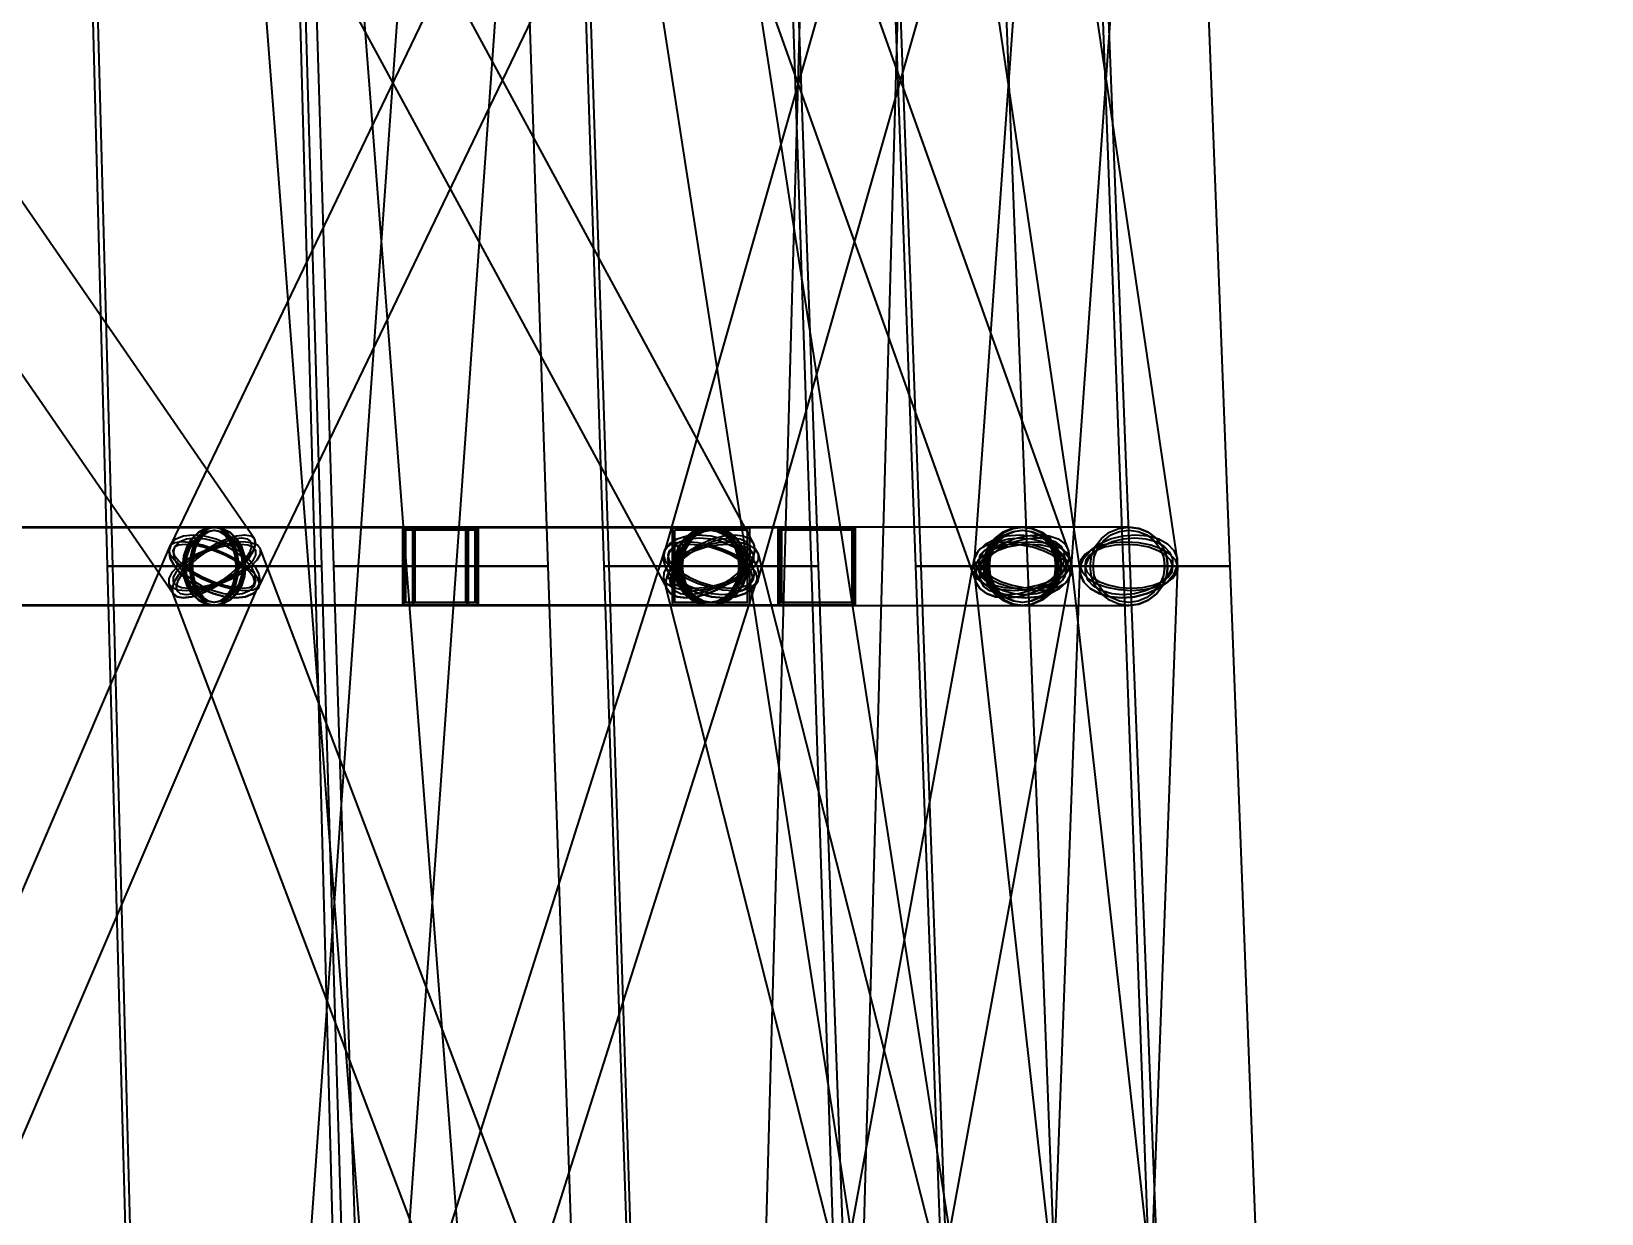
# Model space of a CAD drawing. Header units: millimetres. Extents: x -123812 to 252100, y -3000 to 639000.
# Drawn here: x 10503 to 18645, y 306643 to 312773 of the extents above; entities that cross this region are included whole.
import ezdxf

# ---------------------------------------------------------------- set-up
doc = ezdxf.new("R2010")
doc.units = ezdxf.units.MM
doc.layers.add('D-STR-DIM', color=7, linetype='Continuous', lineweight=13)
doc.layers.add('D-STR-STRC', color=7, linetype='Continuous', lineweight=25)
doc.styles.add('OpenSansCondensed-Light', font='OpenSansCondensed-Light.ttf')
doc.styles.add('TOWER_UNICODE', font='Arial Unicode.ttf')
doc.dimstyles.new('EZDXF', dxfattribs={"dimtxt": 0.25, "dimasz": 0.175, "dimexe": 0.375, "dimexo": 0.125, "dimgap": 0.1, "dimtad": 1, "dimlfac": 100, "dimzin": 12, "dimdsep": 46, "dimtxsty": 'OpenSansCondensed-Light', "dimblk": 'ARCHTICK', "dimcen": 2.5, "dimazin": 3, "dimtfac": 0.5, "dimtmove": 2, "dimatfit": 3})

# ---------------------------------------------------------------- blocks, each defined once
blk = doc.blocks.new('_ARCHTICK')
at = {"color": 0, "linetype": 'BYBLOCK', "const_width": 0.15}
blk.add_lwpolyline([(-0.5, -0.5), (0.5, 0.5)], dxfattribs=at)

msp = doc.modelspace()

# ---------------------------------------------------------------- linework, layer by layer
at = {"layer": 'D-STR-STRC'}
for points in [[(11992.7, 299982.4), (13773, 324982.4), (13764.4, 324993.2), (13739, 325004.4), (13698.8, 325015.4), (13646.3, 325025.3), (13585.2, 325033.4), (13519.6, 325039.3), (13454, 325042.6), (13392.9, 325042.9), (13340.5, 325040.3), (13300.2, 325034.9), (13274.9, 325027.2), (13266.2, 325017.6), (11486, 300017.6)], [(16275.1, 300038.5), (12398.2, 325038.5), (12389.6, 325044.2), (12364.6, 325047), (12324.7, 325046.6), (12272.7, 325042.9), (12212.1, 325036.4), (12147.2, 325027.4), (12082.2, 325016.5), (12021.6, 325004.5), (11969.6, 324992.1), (11929.8, 324980.4), (11904.7, 324969.9), (11896.1, 324961.5), (15773.1, 299961.5)], [(14638.2, 299993.1), (15333.1, 324993.1), (15324.4, 325004.4), (15299.1, 325015.4), (15258.7, 325025.4), (15206.1, 325033.6), (15144.9, 325039.5), (15079.2, 325042.7), (15013.5, 325043), (14952.2, 325040.4), (14899.6, 325035), (14859.3, 325027.3), (14833.9, 325017.7), (14825.3, 325006.9), (14130.4, 300006.9)], [(13216.7, 300019.1), (11292, 325019.1), (11283.4, 325027.7), (11258.1, 325034.4), (11217.8, 325038.8), (11165.4, 325040.5), (11104.3, 325039.5), (11038.7, 325035.8), (10973.2, 325029.6), (10912.1, 325021.4), (10859.6, 325011.8), (10819.4, 325001.3), (10794.1, 324990.8), (10785.5, 324980.9), (12710.2, 299980.9)], [(7789.3, 314858.4), (11238.7, 309858.4), (11257.8, 309842.1), (11289.9, 309836.5), (11333, 309842.1), (11384, 309858.4), (11439.4, 309884.4), (11495.5, 309918.3), (11548.5, 309957.7), (11594.7, 310000), (11631, 310042.3), (11654.9, 310081.7), (11664.9, 310115.6), (11660.1, 310141.6), (8210.7, 315141.6)], [(11087.8, 314884.4), (13797, 309884.4), (13817.3, 309858.4), (13851.7, 309842.1), (13897.7, 309836.5), (13952.3, 309842.1), (14011.6, 309858.4), (14071.8, 309884.4), (14128.6, 309918.2), (14178.2, 309957.7), (14217.2, 310000), (14243, 310042.3), (14253.8, 310081.8), (14248.8, 310115.6), (11539.6, 315115.6)], [(13630.5, 315115.6), (11226.7, 310115.6), (11216.5, 310081.8), (11222.5, 310042.3), (11244.2, 310000), (11280, 309957.7), (11327.6, 309918.2), (11383.8, 309884.4), (11444.6, 309858.4), (11506, 309842.1), (11563.7, 309836.5), (11613.8, 309842.1), (11653, 309858.4), (11678.5, 309884.4), (14082.3, 314884.4)], [(13616, 314918.2), (15400.7, 309918.2), (15420.2, 309884.4), (15454.7, 309858.4), (15501.9, 309842), (15558.7, 309836.5), (15621, 309842), (15684.7, 309858.4), (15745.5, 309884.4), (15799.1, 309918.2), (15841.9, 309957.7), (15871.1, 310000), (15884.6, 310042.3), (15881.5, 310081.8), (14096.8, 315081.8)], [(15214.9, 315081.8), (13787.3, 310081.8), (13779.3, 310042.3), (13788.3, 310000), (13813.5, 309957.7), (13853.2, 309918.2), (13904.9, 309884.4), (13964.8, 309858.4), (14029.1, 309842), (14093.1, 309836.5), (14152.7, 309842), (14203.8, 309858.4), (14242.8, 309884.4), (14267.1, 309918.2), (15694.7, 314918.2)], [(15204.4, 314957.7), (15943.4, 309957.7), (15960.1, 309918.2), (15992.8, 309884.4), (16039.2, 309858.4), (16096.1, 309842), (16159.6, 309836.5), (16225.5, 309842), (16289.2, 309858.4), (16346.4, 309884.4), (16393.2, 309918.2), (16426.4, 309957.7), (16443.8, 310000), (16444.1, 310042.3), (15705.2, 315042.3)], [(15746.9, 315000), (15390.2, 310000), (15403, 309957.7), (15432.3, 309918.2), (15475.9, 309884.4), (15531, 309858.4), (15593.7, 309842), (15659.7, 309836.5), (15724.7, 309842), (15784.1, 309858.4), (15833.9, 309884.4), (15870.7, 309918.2), (15892, 309957.7), (15896.3, 310000), (16253.1, 315000)], [(8095.8, 309796.8), (11449.4, 309796.8), (11481.4, 309803.7), (11511.2, 309824), (11536.9, 309856.3), (11556.5, 309898.4), (11568.9, 309947.4), (11573.1, 310000), (11568.9, 310052.6), (11556.5, 310101.6), (11536.9, 310143.7), (11511.2, 310176), (11481.4, 310196.3), (11449.4, 310203.2), (8095.8, 310203.2)], [(8097.9, 309796.8), (11452.6, 309796.8), (11484.6, 309803.7), (11514.4, 309824), (11540, 309856.3), (11559.7, 309898.4), (11572, 309947.4), (11576.2, 310000), (11572, 310052.6), (11559.7, 310101.6), (11540, 310143.7), (11514.4, 310176), (11484.6, 310196.3), (11452.6, 310203.2), (8097.9, 310203.2)], [(8461.5, 302390.9), (11676.7, 309890.9), (11685.1, 309911), (11677.5, 309937), (11654.3, 309967.4), (11617.1, 310000), (11568.5, 310032.6), (11511.8, 310063), (11450.8, 310089), (11389.8, 310109.1), (11332.8, 310121.6), (11283.7, 310125.9), (11246, 310121.6), (11222.1, 310109.1), (8006.9, 302609.1)], [(14530.2, 302589), (11690.5, 310089), (11674.4, 310109), (11643.2, 310121.6), (11599, 310125.8), (11544.9, 310121.6), (11484.4, 310109), (11421.8, 310089), (11361.3, 310062.9), (11307, 310032.6), (11262.6, 310000), (11231.2, 309967.4), (11214.8, 309937.1), (11214.7, 309911), (14054.5, 302411)], [(11882.1, 302411), (14258.9, 309911), (14267.1, 309937.1), (14258.6, 309967.4), (14234.1, 310000), (14195.2, 310032.6), (14144.5, 310062.9), (14085.6, 310089), (14022.3, 310109), (13959.2, 310121.6), (13900.3, 310125.8), (13849.8, 310121.6), (13811.2, 310109), (13786.9, 310089), (11410, 302589)], [(16174.3, 302562.8), (14273.3, 310062.8), (14257.5, 310088.9), (14226, 310108.8), (14181, 310121.4), (14125.5, 310125.7), (14063.2, 310121.4), (13998.6, 310108.8), (13935.8, 310088.9), (13879.4, 310062.8), (13832.9, 310032.5), (13799.7, 310000), (13782.1, 309967.5), (13781.1, 309937.2), (15682.1, 302437.2)], [(14516.3, 302467.5), (15891.8, 309967.5), (15881.6, 310000), (15855, 310032.5), (15813.9, 310062.9), (15760.9, 310088.9), (15699.8, 310108.9), (15634.7, 310121.5), (15570.1, 310125.7), (15510.3, 310121.5), (15459.3, 310108.9), (15420.8, 310088.9), (15397.3, 310062.9), (15390.4, 310032.5), (14014.9, 302532.5)], [(16733.5, 302532.5), (15895, 310032.5), (15880.6, 310062.8), (15850, 310088.8), (15805.3, 310108.8), (15749.6, 310121.3), (15686.6, 310125.6), (15620.7, 310121.3), (15556.3, 310108.8), (15497.8, 310088.8), (15449.2, 310062.8), (15413.9, 310032.5), (15394.2, 310000), (15391.5, 309967.5), (16230, 302467.5)], [(16168.3, 302500), (16447.2, 310000), (16434.8, 310032.5), (16406, 310062.8), (16362.8, 310088.9), (16308, 310108.8), (16245.4, 310121.4), (16179.3, 310125.7), (16114.2, 310121.4), (16054.5, 310108.8), (16004.3, 310088.9), (15967, 310062.8), (15945.2, 310032.5), (15940.3, 310000), (15661.4, 302500)]]:
    msp.add_lwpolyline(points, dxfattribs=at)
for points in [[(10763.7, 315000), (10896, 310000), (12009.2, 310000), (11863.7, 315000)], [(10788.6, 315000), (10923.8, 310000), (11974.9, 310000), (11838.8, 315000)], [(11914.6, 315000), (12069.1, 310000), (13182.3, 310000), (13014.6, 315000)], [(13306.4, 315000), (13470.6, 310000), (14583.8, 310000), (14406.4, 315000)], [(13331.3, 315000), (13497.3, 310000), (14548.5, 310000), (14381.5, 315000)], [(14904.8, 315000), (15086.6, 310000), (16199.8, 310000), (16004.8, 315000)], [(14929.7, 315000), (15115.5, 310000), (16166.7, 310000), (15979.9, 315000)], [(15474.9, 315000), (15668.2, 310000), (16719.3, 310000), (16525.1, 315000)], [(7145.3, 309800), (12762.8, 309800), (12762.8, 310200), (7145.3, 310200)], [(7147.3, 309800), (12767, 309800), (12767, 310200), (7147.3, 310200)], [(11661, 310000), (11682.7, 309957.7), (11688.6, 309918.2), (11678.5, 309884.4), (11653, 309858.4), (11613.8, 309842.1), (11563.7, 309836.5), (11506, 309842.1), (11444.6, 309858.4), (11383.8, 309884.4), (11327.6, 309918.2), (11280, 309957.7), (11244.2, 310000), (11222.5, 310042.3), (11216.5, 310081.8), (11226.7, 310115.6), (11252.2, 310141.6), (11291.3, 310157.9), (11341.5, 310163.5), (11399.2, 310157.9), (11460.6, 310141.6), (11521.4, 310115.6), (11577.5, 310081.8), (11625.2, 310042.3)], [(11594.7, 310000), (11548.5, 309957.7), (11495.5, 309918.3), (11439.4, 309884.4), (11384, 309858.4), (11333, 309842.1), (11289.9, 309836.5), (11257.8, 309842.1), (11238.7, 309858.4), (11233.9, 309884.4), (11243.8, 309918.3), (11267.8, 309957.7), (11304.1, 310000), (11350.3, 310042.3), (11403.3, 310081.7), (11459.4, 310115.6), (11514.8, 310141.6), (11565.8, 310157.9), (11608.8, 310163.5), (11641, 310157.9), (11660.1, 310141.6), (11664.9, 310115.6), (11654.9, 310081.7), (11631, 310042.3)], [(11640.5, 310000), (11660, 309961.8), (11665.4, 309926.3), (11656.3, 309895.8), (11633.3, 309872.3), (11598, 309857.6), (11552.7, 309852.6), (11500.7, 309857.6), (11445.4, 309872.3), (11390.5, 309895.8), (11339.9, 309926.3), (11297, 309961.8), (11264.7, 310000), (11245.2, 310038.2), (11239.8, 310073.7), (11248.9, 310104.2), (11271.9, 310127.7), (11307.2, 310142.4), (11352.4, 310147.4), (11404.5, 310142.4), (11459.8, 310127.7), (11514.6, 310104.2), (11565.2, 310073.7), (11608.2, 310038.2)], [(11580.4, 310000), (11538.7, 309961.8), (11491, 309926.3), (11440.4, 309895.8), (11390.4, 309872.3), (11344.4, 309857.6), (11305.6, 309852.6), (11276.6, 309857.6), (11259.4, 309872.3), (11255.1, 309895.8), (11264.1, 309926.3), (11285.6, 309961.8), (11318.4, 310000), (11360, 310038.2), (11407.8, 310073.7), (11458.4, 310104.2), (11508.4, 310127.7), (11554.3, 310142.4), (11593.1, 310147.4), (11622.1, 310142.4), (11639.4, 310127.7), (11643.7, 310104.2), (11634.7, 310073.7), (11613.1, 310038.2)], [(11288.2, 310000), (11293.7, 309947.4), (11309.8, 309898.4), (11335.4, 309856.3), (11368.8, 309824), (11407.7, 309803.7), (11449.4, 309796.8), (14022.9, 309796.8), (14064.6, 309803.7), (14103.5, 309824), (14136.9, 309856.3), (14162.5, 309898.4), (14178.6, 309947.4), (14184.1, 310000), (14178.6, 310052.6), (14162.5, 310101.6), (14136.9, 310143.7), (14103.5, 310176), (14064.6, 310196.3), (14022.9, 310203.2), (11449.4, 310203.2), (11407.7, 310196.3), (11368.8, 310176), (11335.4, 310143.7), (11309.8, 310101.6), (11293.7, 310052.6)], [(11610.6, 310000), (11605.1, 309947.4), (11589, 309898.4), (11563.4, 309856.3), (11530, 309824), (11491.1, 309803.7), (11449.4, 309796.8), (11407.7, 309803.7), (11368.8, 309824), (11335.4, 309856.3), (11309.8, 309898.4), (11293.7, 309947.4), (11288.2, 310000), (11293.7, 310052.6), (11309.8, 310101.6), (11335.4, 310143.7), (11368.8, 310176), (11407.7, 310196.3), (11449.4, 310203.2), (11491.1, 310196.3), (11530, 310176), (11563.4, 310143.7), (11589, 310101.6), (11605.1, 310052.6)], [(11291.4, 310000), (11296.9, 309947.4), (11313, 309898.4), (11338.6, 309856.3), (11372, 309824), (11410.9, 309803.7), (11452.6, 309796.8), (14027.2, 309796.8), (14068.9, 309803.7), (14107.8, 309824), (14141.2, 309856.3), (14166.8, 309898.4), (14182.9, 309947.4), (14188.4, 310000), (14182.9, 310052.6), (14166.8, 310101.6), (14141.2, 310143.7), (14107.8, 310176), (14068.9, 310196.3), (14027.2, 310203.2), (11452.6, 310203.2), (11410.9, 310196.3), (11372, 310176), (11338.6, 310143.7), (11313, 310101.6), (11296.9, 310052.6)], [(11613.7, 310000), (11608.3, 309947.4), (11592.2, 309898.4), (11566.5, 309856.3), (11533.2, 309824), (11494.3, 309803.7), (11452.6, 309796.8), (11410.9, 309803.7), (11372, 309824), (11338.6, 309856.3), (11313, 309898.4), (11296.9, 309947.4), (11291.4, 310000), (11296.9, 310052.6), (11313, 310101.6), (11338.6, 310143.7), (11372, 310176), (11410.9, 310196.3), (11452.6, 310203.2), (11494.3, 310196.3), (11533.2, 310176), (11566.5, 310143.7), (11592.2, 310101.6), (11608.3, 310052.6)], [(11597.9, 310000), (11592.8, 309951.5), (11578, 309906.4), (11554.4, 309867.6), (11523.6, 309837.9), (11487.8, 309819.2), (11449.4, 309812.8), (11410.9, 309819.2), (11375.1, 309837.9), (11344.4, 309867.6), (11320.8, 309906.4), (11305.9, 309951.5), (11300.9, 310000), (11305.9, 310048.5), (11320.8, 310093.6), (11344.4, 310132.4), (11375.1, 310162.1), (11410.9, 310180.8), (11449.4, 310187.2), (11487.8, 310180.8), (11523.6, 310162.1), (11554.4, 310132.4), (11578, 310093.6), (11592.8, 310048.5)], [(11601.1, 310000), (11596, 309951.5), (11581.2, 309906.4), (11557.6, 309867.6), (11526.8, 309837.9), (11491, 309819.2), (11452.6, 309812.8), (11414.2, 309819.2), (11378.4, 309837.9), (11347.6, 309867.6), (11324, 309906.4), (11309.2, 309951.5), (11304.1, 310000), (11309.2, 310048.5), (11324, 310093.6), (11347.6, 310132.4), (11378.4, 310162.1), (11414.2, 310180.8), (11452.6, 310187.2), (11491, 310180.8), (11526.8, 310162.1), (11557.6, 310132.4), (11581.2, 310093.6), (11596, 310048.5)], [(11573.1, 310000), (11568.9, 309947.4), (11556.5, 309898.4), (11536.9, 309856.3), (11511.2, 309824), (11481.4, 309803.7), (11449.4, 309796.8), (11417.4, 309803.7), (11387.5, 309824), (11361.9, 309856.3), (11342.2, 309898.4), (11329.9, 309947.4), (11325.6, 310000), (11329.9, 310052.6), (11342.2, 310101.6), (11361.9, 310143.7), (11387.5, 310176), (11417.4, 310196.3), (11449.4, 310203.2), (11481.4, 310196.3), (11511.2, 310176), (11536.9, 310143.7), (11556.5, 310101.6), (11568.9, 310052.6)], [(11576.2, 310000), (11572, 309947.4), (11559.7, 309898.4), (11540, 309856.3), (11514.4, 309824), (11484.6, 309803.7), (11452.6, 309796.8), (11420.6, 309803.7), (11390.8, 309824), (11365.2, 309856.3), (11345.5, 309898.4), (11333.1, 309947.4), (11328.9, 310000), (11333.1, 310052.6), (11345.5, 310101.6), (11365.2, 310143.7), (11390.8, 310176), (11420.6, 310196.3), (11452.6, 310203.2), (11484.6, 310196.3), (11514.4, 310176), (11540, 310143.7), (11559.7, 310101.6), (11572, 310052.6)], [(11563.4, 310000), (11559.5, 309951.5), (11548.1, 309906.4), (11530, 309867.6), (11506.4, 309837.9), (11478.9, 309819.2), (11449.4, 309812.8), (11419.9, 309819.2), (11392.4, 309837.9), (11368.8, 309867.6), (11350.7, 309906.4), (11339.3, 309951.5), (11335.4, 310000), (11339.3, 310048.5), (11350.7, 310093.6), (11368.8, 310132.4), (11392.4, 310162.1), (11419.9, 310180.8), (11449.4, 310187.2), (11478.9, 310180.8), (11506.4, 310162.1), (11530, 310132.4), (11548.1, 310093.6), (11559.5, 310048.5)], [(11566.5, 310000), (11562.6, 309951.5), (11551.2, 309906.4), (11533.1, 309867.6), (11509.5, 309837.9), (11482.1, 309819.2), (11452.6, 309812.8), (11423.1, 309819.2), (11395.6, 309837.9), (11372, 309867.6), (11353.9, 309906.4), (11342.6, 309951.5), (11338.7, 310000), (11342.6, 310048.5), (11353.9, 310093.6), (11372, 310132.4), (11395.6, 310162.1), (11423.1, 310180.8), (11452.6, 310187.2), (11482.1, 310180.8), (11509.5, 310162.1), (11533.1, 310132.4), (11551.2, 310093.6), (11562.6, 310048.5)], [(12428.2, 309800), (14768.6, 309800), (14768.6, 310200), (12428.2, 310200)], [(12428.2, 310200), (12814.6, 310200), (12814.6, 309800), (12428.2, 309800)], [(12432.5, 309800), (14768.6, 309800), (14768.6, 310200), (12432.5, 310200)], [(12432.5, 310200), (12818.9, 310200), (12818.9, 309800), (12432.5, 309800)], [(12439.8, 310188), (12803, 310188), (12803, 309812), (12439.8, 309812)], [(12444.1, 310188), (12807.3, 310188), (12807.3, 309812), (12444.1, 309812)], [(12479.9, 310200), (12762.8, 310200), (12762.8, 309800), (12479.9, 309800)], [(12484.3, 310200), (12767, 310200), (12767, 309800), (12484.3, 309800)], [(12488.4, 310188), (12754.3, 310188), (12754.3, 309812), (12488.4, 309812)], [(12492.8, 310188), (12758.5, 310188), (12758.5, 309812), (12492.8, 309812)], [(14266.1, 310000), (14275.1, 309957.7), (14267.1, 309918.2), (14242.8, 309884.4), (14203.8, 309858.4), (14152.7, 309842), (14093.1, 309836.5), (14029.1, 309842), (13964.8, 309858.4), (13904.9, 309884.4), (13853.2, 309918.2), (13813.5, 309957.7), (13788.3, 310000), (13779.3, 310042.3), (13787.3, 310081.8), (13811.6, 310115.6), (13850.6, 310141.6), (13901.7, 310158), (13961.2, 310163.5), (14025.3, 310158), (14089.5, 310141.6), (14149.5, 310115.6), (14201.1, 310081.8), (14240.9, 310042.3)], [(14217.2, 310000), (14178.2, 309957.7), (14128.6, 309918.2), (14071.8, 309884.4), (14011.6, 309858.4), (13952.3, 309842.1), (13897.7, 309836.5), (13851.7, 309842.1), (13817.3, 309858.4), (13797, 309884.4), (13792.1, 309918.2), (13802.8, 309957.7), (13828.6, 310000), (13867.6, 310042.3), (13917.2, 310081.8), (13974.1, 310115.6), (14034.2, 310141.6), (14093.6, 310157.9), (14148.1, 310163.5), (14194.1, 310157.9), (14228.5, 310141.6), (14248.8, 310115.6), (14253.8, 310081.8), (14243, 310042.3)], [(14242.6, 310000), (14250.7, 309961.8), (14243.5, 309926.3), (14221.6, 309895.7), (14186.4, 309872.3), (14140.4, 309857.6), (14086.7, 309852.6), (14028.9, 309857.6), (13971, 309872.3), (13916.9, 309895.7), (13870.4, 309926.3), (13834.5, 309961.8), (13811.8, 310000), (13803.7, 310038.2), (13810.9, 310073.7), (13832.8, 310104.3), (13868, 310127.7), (13914, 310142.4), (13967.7, 310147.4), (14025.5, 310142.4), (14083.4, 310127.7), (14137.5, 310104.3), (14184, 310073.7), (14219.9, 310038.2)], [(14198.1, 310000), (14162.9, 309961.8), (14118.2, 309926.3), (14067, 309895.8), (14012.8, 309872.3), (13959.2, 309857.6), (13910, 309852.6), (13868.6, 309857.6), (13837.6, 309872.3), (13819.2, 309895.8), (13814.8, 309926.3), (13824.5, 309961.8), (13847.7, 310000), (13882.9, 310038.2), (13927.6, 310073.7), (13978.9, 310104.2), (14033.1, 310127.7), (14086.6, 310142.4), (14135.8, 310147.4), (14177.3, 310142.4), (14208.3, 310127.7), (14226.6, 310104.2), (14231.1, 310073.7), (14221.3, 310038.2)], [(13827.7, 309800), (14774.9, 309800), (14774.9, 310200), (13827.7, 310200)], [(13827.7, 310200), (14226.7, 310200), (14226.7, 309800), (13827.7, 309800)], [(13835.2, 310000), (13841.6, 309947.4), (13860.3, 309898.4), (13890.2, 309856.3), (13929.1, 309824), (13974.3, 309803.7), (14022.9, 309796.8), (15641.1, 309796.8), (15689.7, 309803.7), (15735, 309824), (15773.9, 309856.3), (15803.7, 309898.4), (15822.4, 309947.4), (15828.8, 310000), (15822.4, 310052.6), (15803.7, 310101.6), (15773.9, 310143.7), (15735, 310176), (15689.7, 310196.3), (15641.1, 310203.2), (14022.9, 310203.2), (13974.3, 310196.3), (13929.1, 310176), (13890.2, 310143.7), (13860.3, 310101.6), (13841.6, 310052.6)], [(14210.6, 310000), (14204.2, 309947.4), (14185.5, 309898.4), (14155.7, 309856.3), (14116.8, 309824), (14071.5, 309803.7), (14022.9, 309796.8), (13974.3, 309803.7), (13929.1, 309824), (13890.2, 309856.3), (13860.3, 309898.4), (13841.6, 309947.4), (13835.2, 310000), (13841.6, 310052.6), (13860.3, 310101.6), (13890.2, 310143.7), (13929.1, 310176), (13974.3, 310196.3), (14022.9, 310203.2), (14071.5, 310196.3), (14116.8, 310176), (14155.7, 310143.7), (14185.5, 310101.6), (14204.2, 310052.6)], [(13839.4, 310000), (13845.8, 309947.4), (13864.6, 309898.4), (13894.4, 309856.3), (13933.3, 309824), (13978.6, 309803.7), (14027.2, 309796.8), (15643.2, 309796.8), (15691.8, 309803.7), (15737.1, 309824), (15776, 309856.3), (15805.9, 309898.4), (15824.6, 309947.4), (15831, 310000), (15824.6, 310052.6), (15805.9, 310101.6), (15776, 310143.7), (15737.1, 310176), (15691.8, 310196.3), (15643.2, 310203.2), (14027.2, 310203.2), (13978.6, 310196.3), (13933.3, 310176), (13894.4, 310143.7), (13864.6, 310101.6), (13845.8, 310052.6)], [(14215, 310000), (14208.6, 309947.4), (14189.8, 309898.4), (14160, 309856.3), (14121.1, 309824), (14075.8, 309803.7), (14027.2, 309796.8), (13978.6, 309803.7), (13933.3, 309824), (13894.4, 309856.3), (13864.6, 309898.4), (13845.8, 309947.4), (13839.4, 310000), (13845.8, 310052.6), (13864.6, 310101.6), (13894.4, 310143.7), (13933.3, 310176), (13978.6, 310196.3), (14027.2, 310203.2), (14075.8, 310196.3), (14121.1, 310176), (14160, 310143.7), (14189.8, 310101.6), (14208.6, 310052.6)], [(13839.6, 310188), (14214.8, 310188), (14214.8, 309812), (13839.6, 309812)], [(14195.9, 310000), (14190, 309951.5), (14172.7, 309906.4), (14145.2, 309867.6), (14109.4, 309837.9), (14067.7, 309819.2), (14022.9, 309812.8), (13978.2, 309819.2), (13936.4, 309837.9), (13900.6, 309867.6), (13873.1, 309906.4), (13855.9, 309951.5), (13850, 310000), (13855.9, 310048.5), (13873.1, 310093.6), (13900.6, 310132.4), (13936.4, 310162.1), (13978.2, 310180.8), (14022.9, 310187.2), (14067.7, 310180.8), (14109.4, 310162.1), (14145.2, 310132.4), (14172.7, 310093.6), (14190, 310048.5)], [(14200.2, 310000), (14194.3, 309951.5), (14177, 309906.4), (14149.5, 309867.6), (14113.7, 309837.9), (14072, 309819.2), (14027.2, 309812.8), (13982.4, 309819.2), (13940.7, 309837.9), (13904.9, 309867.6), (13877.4, 309906.4), (13860.1, 309951.5), (13854.2, 310000), (13860.1, 310048.5), (13877.4, 310093.6), (13904.9, 310132.4), (13940.7, 310162.1), (13982.4, 310180.8), (14027.2, 310187.2), (14072, 310180.8), (14113.7, 310162.1), (14149.5, 310132.4), (14177, 310093.6), (14194.3, 310048.5)], [(14184.1, 310000), (14178.6, 309947.4), (14162.5, 309898.4), (14136.9, 309856.3), (14103.5, 309824), (14064.6, 309803.7), (14022.9, 309796.8), (13981.2, 309803.7), (13942.3, 309824), (13908.9, 309856.3), (13883.3, 309898.4), (13867.2, 309947.4), (13861.7, 310000), (13867.2, 310052.6), (13883.3, 310101.6), (13908.9, 310143.7), (13942.3, 310176), (13981.2, 310196.3), (14022.9, 310203.2), (14064.6, 310196.3), (14103.5, 310176), (14136.9, 310143.7), (14162.5, 310101.6), (14178.6, 310052.6)], [(14188.4, 310000), (14182.9, 309947.4), (14166.8, 309898.4), (14141.2, 309856.3), (14107.8, 309824), (14068.9, 309803.7), (14027.2, 309796.8), (13985.5, 309803.7), (13946.6, 309824), (13913.2, 309856.3), (13887.6, 309898.4), (13871.5, 309947.4), (13866, 310000), (13871.5, 310052.6), (13887.6, 310101.6), (13913.2, 310143.7), (13946.6, 310176), (13985.5, 310196.3), (14027.2, 310203.2), (14068.9, 310196.3), (14107.8, 310176), (14141.2, 310143.7), (14166.8, 310101.6), (14182.9, 310052.6)], [(14171.4, 310000), (14166.4, 309951.5), (14151.5, 309906.4), (14127.9, 309867.6), (14097.2, 309837.9), (14061.4, 309819.2), (14022.9, 309812.8), (13984.5, 309819.2), (13948.7, 309837.9), (13917.9, 309867.6), (13894.3, 309906.4), (13879.5, 309951.5), (13874.4, 310000), (13879.5, 310048.5), (13894.3, 310093.6), (13917.9, 310132.4), (13948.7, 310162.1), (13984.5, 310180.8), (14022.9, 310187.2), (14061.4, 310180.8), (14097.2, 310162.1), (14127.9, 310132.4), (14151.5, 310093.6), (14166.4, 310048.5)], [(14175.7, 310000), (14170.6, 309951.5), (14155.8, 309906.4), (14132.2, 309867.6), (14101.4, 309837.9), (14065.6, 309819.2), (14027.2, 309812.8), (13988.8, 309819.2), (13953, 309837.9), (13922.2, 309867.6), (13898.6, 309906.4), (13883.8, 309951.5), (13878.7, 310000), (13883.8, 310048.5), (13898.6, 310093.6), (13922.2, 310132.4), (13953, 310162.1), (13988.8, 310180.8), (14027.2, 310187.2), (14065.6, 310180.8), (14101.4, 310162.1), (14132.2, 310132.4), (14155.8, 310093.6), (14170.6, 310048.5)], [(14375.9, 310200), (14774.9, 310200), (14774.9, 309800), (14375.9, 309800)], [(14382.2, 310200), (14768.6, 310200), (14768.6, 309800), (14382.2, 309800)], [(14382.2, 310200), (14768.6, 310200), (14768.6, 309800), (14382.2, 309800)], [(14387.8, 310188), (14763, 310188), (14763, 309812), (14387.8, 309812)], [(14393.8, 310188), (14757, 310188), (14757, 309812), (14393.8, 309812)], [(14393.8, 310188), (14757, 310188), (14757, 309812), (14393.8, 309812)], [(15896.3, 310000), (15892, 309957.7), (15870.7, 309918.2), (15833.9, 309884.4), (15784.1, 309858.4), (15724.7, 309842), (15659.7, 309836.5), (15593.7, 309842), (15531, 309858.4), (15475.9, 309884.4), (15432.3, 309918.2), (15403, 309957.7), (15390.2, 310000), (15394.5, 310042.3), (15415.8, 310081.8), (15452.6, 310115.6), (15502.4, 310141.6), (15561.8, 310158), (15626.8, 310163.5), (15692.8, 310158), (15755.5, 310141.6), (15810.6, 310115.6), (15854.2, 310081.8), (15883.4, 310042.3)], [(15871.1, 310000), (15841.9, 309957.7), (15799.1, 309918.2), (15745.5, 309884.4), (15684.7, 309858.4), (15621, 309842), (15558.7, 309836.5), (15501.9, 309842), (15454.7, 309858.4), (15420.2, 309884.4), (15400.7, 309918.2), (15397.6, 309957.7), (15411.1, 310000), (15440.3, 310042.3), (15483.1, 310081.8), (15536.8, 310115.6), (15597.5, 310141.6), (15661.2, 310158), (15723.6, 310163.5), (15780.3, 310158), (15827.5, 310141.6), (15862, 310115.6), (15881.5, 310081.8), (15884.6, 310042.3)], [(15871.4, 310000), (15867.5, 309961.8), (15848.3, 309926.3), (15815.1, 309895.7), (15770.2, 309872.3), (15716.7, 309857.6), (15658.1, 309852.5), (15598.5, 309857.6), (15542, 309872.3), (15492.4, 309895.7), (15453.1, 309926.3), (15426.7, 309961.8), (15415.1, 310000), (15419, 310038.2), (15438.2, 310073.7), (15471.4, 310104.3), (15516.3, 310127.7), (15569.8, 310142.4), (15628.4, 310147.5), (15688, 310142.4), (15744.5, 310127.7), (15794.1, 310104.3), (15833.4, 310073.7), (15859.8, 310038.2)], [(15848.5, 310000), (15822.2, 309961.8), (15783.5, 309926.3), (15735.2, 309895.7), (15680.4, 309872.3), (15623, 309857.6), (15566.8, 309852.6), (15515.6, 309857.6), (15473, 309872.3), (15441.9, 309895.7), (15424.4, 309926.3), (15421.6, 309961.8), (15433.7, 310000), (15460, 310038.2), (15498.7, 310073.7), (15547, 310104.3), (15601.8, 310127.7), (15659.2, 310142.4), (15715.4, 310147.4), (15766.6, 310142.4), (15809.2, 310127.7), (15840.3, 310104.3), (15857.9, 310073.7), (15860.7, 310038.2)], [(15439.7, 310000), (15446.5, 309947.4), (15466.6, 309898.4), (15498.7, 309856.3), (15540.4, 309824), (15589, 309803.7), (15641.1, 309796.8), (16193.7, 309796.8), (16245.9, 309803.7), (16294.5, 309824), (16336.2, 309856.3), (16368.2, 309898.4), (16388.3, 309947.4), (16395.2, 310000), (16388.3, 310052.6), (16368.2, 310101.6), (16336.2, 310143.7), (16294.5, 310176), (16245.9, 310196.3), (16193.7, 310203.2), (15641.1, 310203.2), (15589, 310196.3), (15540.4, 310176), (15498.7, 310143.7), (15466.6, 310101.6), (15446.5, 310052.6)], [(15842.6, 310000), (15835.7, 309947.4), (15815.6, 309898.4), (15783.6, 309856.3), (15741.8, 309824), (15693.2, 309803.7), (15641.1, 309796.8), (15589, 309803.7), (15540.4, 309824), (15498.7, 309856.3), (15466.6, 309898.4), (15446.5, 309947.4), (15439.7, 310000), (15446.5, 310052.6), (15466.6, 310101.6), (15498.7, 310143.7), (15540.4, 310176), (15589, 310196.3), (15641.1, 310203.2), (15693.2, 310196.3), (15741.8, 310176), (15783.6, 310143.7), (15815.6, 310101.6), (15835.7, 310052.6)], [(15441.8, 310000), (15448.6, 309947.4), (15468.8, 309898.4), (15500.8, 309856.3), (15542.5, 309824), (15591.1, 309803.7), (15643.2, 309796.8), (16193.7, 309796.8), (16245.9, 309803.7), (16294.5, 309824), (16336.2, 309856.3), (16368.2, 309898.4), (16388.4, 309947.4), (16395.2, 310000), (16388.4, 310052.6), (16368.2, 310101.6), (16336.2, 310143.7), (16294.5, 310176), (16245.9, 310196.3), (16193.7, 310203.2), (15643.2, 310203.2), (15591.1, 310196.3), (15542.5, 310176), (15500.8, 310143.7), (15468.8, 310101.6), (15448.6, 310052.6)], [(15844.7, 310000), (15837.9, 309947.4), (15817.7, 309898.4), (15785.7, 309856.3), (15744, 309824), (15695.4, 309803.7), (15643.2, 309796.8), (15591.1, 309803.7), (15542.5, 309824), (15500.8, 309856.3), (15468.8, 309898.4), (15448.6, 309947.4), (15441.8, 310000), (15448.6, 310052.6), (15468.8, 310101.6), (15500.8, 310143.7), (15542.5, 310176), (15591.1, 310196.3), (15643.2, 310203.2), (15695.4, 310196.3), (15744, 310176), (15785.7, 310143.7), (15817.7, 310101.6), (15837.9, 310052.6)], [(15828.8, 310000), (15822.4, 309947.4), (15803.7, 309898.4), (15773.9, 309856.3), (15735, 309824), (15689.7, 309803.7), (15641.1, 309796.8), (15592.5, 309803.7), (15547.2, 309824), (15508.4, 309856.3), (15478.5, 309898.4), (15459.8, 309947.4), (15453.4, 310000), (15459.8, 310052.6), (15478.5, 310101.6), (15508.4, 310143.7), (15547.2, 310176), (15592.5, 310196.3), (15641.1, 310203.2), (15689.7, 310196.3), (15735, 310176), (15773.9, 310143.7), (15803.7, 310101.6), (15822.4, 310052.6)], [(15831, 310000), (15824.6, 309947.4), (15805.9, 309898.4), (15776, 309856.3), (15737.1, 309824), (15691.8, 309803.7), (15643.2, 309796.8), (15594.6, 309803.7), (15549.4, 309824), (15510.5, 309856.3), (15480.6, 309898.4), (15461.9, 309947.4), (15455.5, 310000), (15461.9, 310052.6), (15480.6, 310101.6), (15510.5, 310143.7), (15549.4, 310176), (15594.6, 310196.3), (15643.2, 310203.2), (15691.8, 310196.3), (15737.1, 310176), (15776, 310143.7), (15805.9, 310101.6), (15824.6, 310052.6)], [(15826.7, 310000), (15820.4, 309951.5), (15801.8, 309906.4), (15772.3, 309867.6), (15733.9, 309837.9), (15689.1, 309819.2), (15641.1, 309812.8), (15593.1, 309819.2), (15548.3, 309837.9), (15509.9, 309867.6), (15480.4, 309906.4), (15461.8, 309951.5), (15455.5, 310000), (15461.8, 310048.5), (15480.4, 310093.6), (15509.9, 310132.4), (15548.3, 310162.1), (15593.1, 310180.8), (15641.1, 310187.2), (15689.1, 310180.8), (15733.9, 310162.1), (15772.3, 310132.4), (15801.8, 310093.6), (15820.4, 310048.5)], [(15828.9, 310000), (15822.5, 309951.5), (15804, 309906.4), (15774.5, 309867.6), (15736, 309837.9), (15691.3, 309819.2), (15643.2, 309812.8), (15595.2, 309819.2), (15550.4, 309837.9), (15512, 309867.6), (15482.5, 309906.4), (15464, 309951.5), (15457.6, 310000), (15464, 310048.5), (15482.5, 310093.6), (15512, 310132.4), (15550.4, 310162.1), (15595.2, 310180.8), (15643.2, 310187.2), (15691.3, 310180.8), (15736, 310162.1), (15774.5, 310132.4), (15804, 310093.6), (15822.5, 310048.5)], [(15814.1, 310000), (15808.2, 309951.5), (15790.9, 309906.4), (15763.4, 309867.6), (15727.6, 309837.9), (15685.9, 309819.2), (15641.1, 309812.8), (15596.3, 309819.2), (15554.6, 309837.9), (15518.8, 309867.6), (15491.3, 309906.4), (15474.1, 309951.5), (15468.2, 310000), (15474.1, 310048.5), (15491.3, 310093.6), (15518.8, 310132.4), (15554.6, 310162.1), (15596.3, 310180.8), (15641.1, 310187.2), (15685.9, 310180.8), (15727.6, 310162.1), (15763.4, 310132.4), (15790.9, 310093.6), (15808.2, 310048.5)], [(15816.2, 310000), (15810.3, 309951.5), (15793, 309906.4), (15765.6, 309867.6), (15729.7, 309837.9), (15688, 309819.2), (15643.2, 309812.8), (15598.5, 309819.2), (15556.8, 309837.9), (15520.9, 309867.6), (15493.4, 309906.4), (15476.2, 309951.5), (15470.3, 310000), (15476.2, 310048.5), (15493.4, 310093.6), (15520.9, 310132.4), (15556.8, 310162.1), (15598.5, 310180.8), (15643.2, 310187.2), (15688, 310180.8), (15729.7, 310162.1), (15765.6, 310132.4), (15793, 310093.6), (15810.3, 310048.5)], [(16443.8, 310000), (16426.4, 309957.7), (16393.2, 309918.2), (16346.4, 309884.4), (16289.2, 309858.4), (16225.5, 309842), (16159.6, 309836.5), (16096.1, 309842), (16039.2, 309858.4), (15992.8, 309884.4), (15960.1, 309918.2), (15943.4, 309957.7), (15943.7, 310000), (15961, 310042.3), (15994.3, 310081.8), (16041.1, 310115.6), (16098.3, 310141.6), (16162, 310158), (16227.9, 310163.5), (16291.4, 310158), (16348.3, 310141.6), (16394.7, 310115.6), (16427.4, 310081.8), (16444.1, 310042.3)], [(16419.2, 310000), (16403.5, 309961.8), (16373.6, 309926.3), (16331.4, 309895.7), (16279.8, 309872.3), (16222.4, 309857.6), (16163, 309852.6), (16105.7, 309857.6), (16054.4, 309872.3), (16012.6, 309895.7), (15983.1, 309926.3), (15968, 309961.8), (15968.3, 310000), (15984, 310038.2), (16013.9, 310073.7), (16056.1, 310104.3), (16107.7, 310127.7), (16165.1, 310142.4), (16224.5, 310147.4), (16281.8, 310142.4), (16333.1, 310127.7), (16374.9, 310104.3), (16404.4, 310073.7), (16419.5, 310038.2)], [(16395.2, 310000), (16388.4, 309947.4), (16368.2, 309898.4), (16336.2, 309856.3), (16294.5, 309824), (16245.9, 309803.7), (16193.7, 309796.8), (16141.6, 309803.7), (16093, 309824), (16051.3, 309856.3), (16019.3, 309898.4), (15999.1, 309947.4), (15992.3, 310000), (15999.1, 310052.6), (16019.3, 310101.6), (16051.3, 310143.7), (16093, 310176), (16141.6, 310196.3), (16193.7, 310203.2), (16245.9, 310196.3), (16294.5, 310176), (16336.2, 310143.7), (16368.2, 310101.6), (16388.4, 310052.6)], [(16395.2, 310000), (16388.3, 309947.4), (16368.2, 309898.4), (16336.2, 309856.3), (16294.5, 309824), (16245.9, 309803.7), (16193.7, 309796.8), (16141.6, 309803.7), (16093, 309824), (16051.3, 309856.3), (16019.3, 309898.4), (15999.2, 309947.4), (15992.3, 310000), (15999.2, 310052.6), (16019.3, 310101.6), (16051.3, 310143.7), (16093, 310176), (16141.6, 310196.3), (16193.7, 310203.2), (16245.9, 310196.3), (16294.5, 310176), (16336.2, 310143.7), (16368.2, 310101.6), (16388.3, 310052.6)], [(16379.4, 310000), (16373, 309951.5), (16354.5, 309906.4), (16325, 309867.6), (16286.5, 309837.9), (16241.8, 309819.2), (16193.7, 309812.8), (16145.7, 309819.2), (16100.9, 309837.9), (16062.5, 309867.6), (16033, 309906.4), (16014.5, 309951.5), (16008.1, 310000), (16014.5, 310048.5), (16033, 310093.6), (16062.5, 310132.4), (16100.9, 310162.1), (16145.7, 310180.8), (16193.7, 310187.2), (16241.8, 310180.8), (16286.5, 310162.1), (16325, 310132.4), (16354.5, 310093.6), (16373, 310048.5)], [(16379.3, 310000), (16373, 309951.5), (16354.5, 309906.4), (16325, 309867.6), (16286.5, 309837.9), (16241.8, 309819.2), (16193.7, 309812.8), (16145.7, 309819.2), (16100.9, 309837.9), (16062.5, 309867.6), (16033, 309906.4), (16014.5, 309951.5), (16008.2, 310000), (16014.5, 310048.5), (16033, 310093.6), (16062.5, 310132.4), (16100.9, 310162.1), (16145.7, 310180.8), (16193.7, 310187.2), (16241.8, 310180.8), (16286.5, 310162.1), (16325, 310132.4), (16354.5, 310093.6), (16373, 310048.5)], [(11281.7, 310000), (11330.3, 309967.4), (11387, 309937), (11447.9, 309911), (11509, 309890.9), (11566, 309878.4), (11615, 309874.1), (11652.8, 309878.4), (11676.7, 309890.9), (11685.1, 309911), (11677.5, 309937), (11654.3, 309967.4), (11617.1, 310000), (11568.5, 310032.6), (11511.8, 310063), (11450.8, 310089), (11389.8, 310109.1), (11332.8, 310121.6), (11283.7, 310125.9), (11246, 310121.6), (11222.1, 310109.1), (11213.6, 310089), (11221.3, 310063), (11244.5, 310032.6)], [(11262.6, 310000), (11231.2, 309967.4), (11214.8, 309937.1), (11214.7, 309911), (11230.8, 309891), (11262, 309878.4), (11306.1, 309874.2), (11360.3, 309878.4), (11420.7, 309891), (11483.3, 309911), (11543.9, 309937.1), (11598.2, 309967.4), (11642.6, 310000), (11674, 310032.6), (11690.3, 310062.9), (11690.5, 310089), (11674.4, 310109), (11643.2, 310121.6), (11599, 310125.8), (11544.9, 310121.6), (11484.4, 310109), (11421.8, 310089), (11361.3, 310062.9), (11307, 310032.6)], [(11298.2, 310000), (11342, 309970.6), (11393.1, 309943.2), (11448.1, 309919.7), (11503.1, 309901.7), (11554.5, 309890.3), (11598.7, 309886.5), (11632.8, 309890.3), (11654.3, 309901.7), (11661.9, 309919.7), (11655, 309943.2), (11634.1, 309970.6), (11600.6, 310000), (11556.8, 310029.4), (11505.7, 310056.8), (11450.7, 310080.3), (11395.6, 310098.3), (11344.2, 310109.7), (11300, 310113.5), (11266, 310109.7), (11244.4, 310098.3), (11236.8, 310080.3), (11243.7, 310056.8), (11264.7, 310029.4)], [(11281.3, 310000), (11253, 309970.6), (11238.2, 309943.3), (11238.1, 309919.8), (11252.6, 309901.7), (11280.7, 309890.4), (11320.5, 309886.5), (11369.4, 309890.4), (11423.9, 309901.7), (11480.3, 309919.8), (11534.9, 309943.3), (11583.8, 309970.6), (11623.9, 310000), (11652.2, 310029.4), (11666.9, 310056.7), (11667.1, 310080.2), (11652.6, 310098.3), (11624.5, 310109.6), (11584.6, 310113.5), (11535.8, 310109.6), (11481.3, 310098.3), (11424.9, 310080.2), (11370.3, 310056.7), (11321.3, 310029.4)], [(13811.7, 310000), (13850.7, 309967.4), (13901.3, 309937.1), (13960.3, 309911), (14023.5, 309891), (14086.7, 309878.4), (14145.5, 309874.2), (14196, 309878.4), (14234.7, 309891), (14258.9, 309911), (14267.1, 309937.1), (14258.6, 309967.4), (14234.1, 310000), (14195.2, 310032.6), (14144.5, 310062.9), (14085.6, 310089), (14022.3, 310109), (13959.2, 310121.6), (13900.3, 310125.8), (13849.8, 310121.6), (13811.2, 310109), (13786.9, 310089), (13778.7, 310062.9), (13787.2, 310032.6)], [(13799.7, 310000), (13782.1, 309967.5), (13781.1, 309937.2), (13796.9, 309911.1), (13828.4, 309891.2), (13873.4, 309878.6), (13928.9, 309874.3), (13991.1, 309878.6), (14055.8, 309891.2), (14118.5, 309911.1), (14175, 309937.2), (14221.5, 309967.5), (14254.6, 310000), (14272.3, 310032.5), (14273.3, 310062.8), (14257.5, 310088.9), (14226, 310108.8), (14181, 310121.4), (14125.5, 310125.7), (14063.2, 310121.4), (13998.6, 310108.8), (13935.8, 310088.9), (13879.4, 310062.8), (13832.9, 310032.5)], [(13832.5, 310000), (13867.6, 309970.6), (13913.3, 309943.3), (13966.4, 309919.8), (14023.4, 309901.7), (14080.4, 309890.4), (14133.4, 309886.5), (14178.9, 309890.4), (14213.8, 309901.7), (14235.7, 309919.8), (14243.1, 309943.3), (14235.4, 309970.6), (14213.3, 310000), (14178.2, 310029.4), (14132.5, 310056.7), (14079.4, 310080.2), (14022.4, 310098.3), (13965.4, 310109.6), (13912.4, 310113.5), (13866.9, 310109.6), (13832, 310098.3), (13810.1, 310080.2), (13802.8, 310056.7), (13810.4, 310029.4)], [(13822.1, 310000), (13806.2, 309970.7), (13805.3, 309943.3), (13819.6, 309919.9), (13847.9, 309901.9), (13888.6, 309890.6), (13938.6, 309886.7), (13994.7, 309890.6), (14053, 309901.9), (14109.5, 309919.9), (14160.5, 309943.3), (14202.3, 309970.7), (14232.3, 310000), (14248.2, 310029.3), (14249.1, 310056.7), (14234.8, 310080.1), (14206.4, 310098.1), (14165.8, 310109.4), (14115.8, 310113.3), (14059.7, 310109.4), (14001.4, 310098.1), (13944.8, 310080.1), (13893.9, 310056.7), (13852.1, 310029.3)], [(15400.6, 310000), (15427.2, 309967.5), (15468.4, 309937.1), (15521.3, 309911.1), (15582.4, 309891.1), (15647.5, 309878.5), (15712.1, 309874.3), (15772, 309878.5), (15822.9, 309891.1), (15861.4, 309911.1), (15884.9, 309937.1), (15891.8, 309967.5), (15881.6, 310000), (15855, 310032.5), (15813.9, 310062.9), (15760.9, 310088.9), (15699.8, 310108.9), (15634.7, 310121.5), (15570.1, 310125.7), (15510.3, 310121.5), (15459.3, 310108.9), (15420.8, 310088.9), (15397.3, 310062.9), (15390.4, 310032.5)], [(15394.2, 310000), (15391.5, 309967.5), (15405.9, 309937.2), (15436.5, 309911.2), (15481.2, 309891.2), (15536.9, 309878.7), (15599.9, 309874.4), (15665.8, 309878.7), (15730.2, 309891.2), (15788.7, 309911.2), (15837.2, 309937.2), (15872.6, 309967.5), (15892.3, 310000), (15895, 310032.5), (15880.6, 310062.8), (15850, 310088.8), (15805.3, 310108.8), (15749.6, 310121.3), (15686.6, 310125.6), (15620.7, 310121.3), (15556.3, 310108.8), (15497.8, 310088.8), (15449.2, 310062.8), (15413.9, 310032.5)], [(15424.3, 310000), (15448.3, 309970.7), (15485.4, 309943.3), (15533.1, 309919.8), (15588.2, 309901.8), (15646.9, 309890.5), (15705.1, 309886.6), (15759.1, 309890.5), (15805, 309901.8), (15839.7, 309919.8), (15860.9, 309943.3), (15867.1, 309970.7), (15857.9, 310000), (15834, 310029.3), (15796.9, 310056.7), (15749.1, 310080.2), (15694.1, 310098.2), (15635.4, 310109.5), (15577.1, 310113.4), (15523.1, 310109.5), (15477.2, 310098.2), (15442.5, 310080.2), (15421.3, 310056.7), (15415.1, 310029.3)], [(15418.7, 310000), (15416.2, 309970.7), (15429.2, 309943.4), (15456.8, 309919.9), (15497.1, 309901.9), (15547.4, 309890.6), (15604.1, 309886.7), (15663.6, 309890.6), (15721.7, 309901.9), (15774.4, 309919.9), (15818.2, 309943.4), (15850, 309970.7), (15867.8, 310000), (15870.3, 310029.3), (15857.3, 310056.6), (15829.7, 310080.1), (15789.4, 310098.1), (15739.1, 310109.4), (15682.3, 310113.3), (15622.9, 310109.4), (15564.8, 310098.1), (15512.1, 310080.1), (15468.3, 310056.6), (15436.5, 310029.3)], [(15940.3, 310000), (15952.7, 309967.5), (15981.5, 309937.2), (16024.7, 309911.1), (16079.5, 309891.2), (16142.1, 309878.6), (16208.2, 309874.3), (16273.3, 309878.6), (16333, 309891.2), (16383.2, 309911.1), (16420.5, 309937.2), (16442.3, 309967.5), (16447.2, 310000), (16434.8, 310032.5), (16406, 310062.8), (16362.8, 310088.9), (16308, 310108.8), (16245.4, 310121.4), (16179.3, 310125.7), (16114.2, 310121.4), (16054.5, 310108.8), (16004.3, 310088.9), (15967, 310062.8), (15945.2, 310032.5)], [(15965.2, 310000), (15976.4, 309970.7), (16002.4, 309943.4), (16041.4, 309919.9), (16090.7, 309901.9), (16147.2, 309890.6), (16206.7, 309886.7), (16265.4, 309890.6), (16319.3, 309901.9), (16364.5, 309919.9), (16398.1, 309943.4), (16417.8, 309970.7), (16422.3, 310000), (16411.1, 310029.3), (16385.1, 310056.6), (16346.1, 310080.1), (16296.7, 310098.1), (16240.3, 310109.4), (16180.7, 310113.3), (16122, 310109.4), (16068.2, 310098.1), (16023, 310080.1), (15989.3, 310056.6), (15969.7, 310029.3)], [(10896, 310000), (11099.6, 302500), (12232.6, 302500), (12009.2, 310000)], [(12009.2, 310000), (11990.2, 310000), (11934.6, 310000), (11846.2, 310000), (11730.9, 310000), (11596.6, 310000), (11452.6, 310000), (11308.5, 310000), (11174.3, 310000), (11059, 310000), (10970.6, 310000), (10914.9, 310000), (10896, 310000), (10914.9, 310000), (10970.6, 310000), (11059, 310000), (11174.3, 310000), (11308.5, 310000), (11452.6, 310000), (11596.6, 310000), (11730.9, 310000), (11846.2, 310000), (11934.6, 310000), (11990.2, 310000)], [(10923.8, 310000), (11119.8, 302500), (12172.3, 302500), (11974.9, 310000)], [(11974.9, 310000), (11957, 310000), (11904.5, 310000), (11821, 310000), (11712.2, 310000), (11585.4, 310000), (11449.4, 310000), (11313.4, 310000), (11186.6, 310000), (11077.7, 310000), (10994.2, 310000), (10941.7, 310000), (10923.8, 310000), (10941.7, 310000), (10994.2, 310000), (11077.7, 310000), (11186.6, 310000), (11313.4, 310000), (11449.4, 310000), (11585.4, 310000), (11712.2, 310000), (11821, 310000), (11904.5, 310000), (11957, 310000)], [(12069.1, 310000), (12309.8, 302500), (13442.8, 302500), (13182.3, 310000)], [(13182.3, 310000), (13163.3, 310000), (13107.7, 310000), (13019.2, 310000), (12904, 310000), (12769.7, 310000), (12625.7, 310000), (12481.6, 310000), (12347.4, 310000), (12232.1, 310000), (12143.6, 310000), (12088, 310000), (12069.1, 310000), (12088, 310000), (12143.6, 310000), (12232.1, 310000), (12347.4, 310000), (12481.6, 310000), (12625.7, 310000), (12769.7, 310000), (12904, 310000), (13019.2, 310000), (13107.7, 310000), (13163.3, 310000)], [(13470.6, 310000), (13725.8, 302500), (14858.9, 302500), (14583.8, 310000)], [(14583.8, 310000), (14564.8, 310000), (14509.2, 310000), (14420.8, 310000), (14305.5, 310000), (14171.3, 310000), (14027.2, 310000), (13883.1, 310000), (13748.9, 310000), (13633.6, 310000), (13545.2, 310000), (13489.6, 310000), (13470.6, 310000), (13489.6, 310000), (13545.2, 310000), (13633.6, 310000), (13748.9, 310000), (13883.1, 310000), (14027.2, 310000), (14171.3, 310000), (14305.5, 310000), (14420.8, 310000), (14509.2, 310000), (14564.8, 310000)], [(13497.3, 310000), (13739.3, 302500), (14791.9, 302500), (14548.5, 310000)], [(14548.5, 310000), (14530.6, 310000), (14478.1, 310000), (14394.6, 310000), (14285.7, 310000), (14158.9, 310000), (14022.9, 310000), (13886.9, 310000), (13760.1, 310000), (13651.3, 310000), (13567.8, 310000), (13515.3, 310000), (13497.3, 310000), (13515.3, 310000), (13567.8, 310000), (13651.3, 310000), (13760.1, 310000), (13886.9, 310000), (14022.9, 310000), (14158.9, 310000), (14285.7, 310000), (14394.6, 310000), (14478.1, 310000), (14530.6, 310000)], [(15086.6, 310000), (15361.7, 302500), (16494.7, 302500), (16199.8, 310000)], [(16199.8, 310000), (16180.9, 310000), (16125.3, 310000), (16036.8, 310000), (15921.5, 310000), (15787.3, 310000), (15643.2, 310000), (15499.2, 310000), (15364.9, 310000), (15249.7, 310000), (15161.2, 310000), (15105.6, 310000), (15086.6, 310000), (15105.6, 310000), (15161.2, 310000), (15249.7, 310000), (15364.9, 310000), (15499.2, 310000), (15643.2, 310000), (15787.3, 310000), (15921.5, 310000), (16036.8, 310000), (16125.3, 310000), (16180.9, 310000)], [(15115.5, 310000), (15388.6, 302500), (16441.1, 302500), (16166.7, 310000)], [(16166.7, 310000), (16148.8, 310000), (16096.3, 310000), (16012.7, 310000), (15903.9, 310000), (15777.1, 310000), (15641.1, 310000), (15505.1, 310000), (15378.3, 310000), (15269.5, 310000), (15185.9, 310000), (15133.4, 310000), (15115.5, 310000), (15133.4, 310000), (15185.9, 310000), (15269.5, 310000), (15378.3, 310000), (15505.1, 310000), (15641.1, 310000), (15777.1, 310000), (15903.9, 310000), (16012.7, 310000), (16096.3, 310000), (16148.8, 310000)], [(15668.2, 310000), (15955.5, 302500), (17008, 302500), (16719.3, 310000)], [(16719.3, 310000), (16701.4, 310000), (16648.9, 310000), (16565.4, 310000), (16456.5, 310000), (16329.8, 310000), (16193.7, 310000), (16057.7, 310000), (15931, 310000), (15822.1, 310000), (15738.6, 310000), (15686.1, 310000), (15668.2, 310000), (15686.1, 310000), (15738.6, 310000), (15822.1, 310000), (15931, 310000), (16057.7, 310000), (16193.7, 310000), (16329.8, 310000), (16456.5, 310000), (16565.4, 310000), (16648.9, 310000), (16701.4, 310000)]]:
    msp.add_lwpolyline(points, close=True, dxfattribs=at)

# ---------------------------------------------------------------- dimensions: what is measured, and where the dimension line sits
at = {"layer": 'D-STR-DIM'}
for base, p2 in [((187000, 0), (0, 450000)), ((250000, 0), (0, 375000)), ((124000, 0), (0, 350000))]:
    msp.add_linear_dim(base=base, p1=(0, 0), p2=p2, angle=90, dimstyle='EZDXF', override={"dimtxt": 8400, "dimasz": 3750, "dimexe": 2100, "dimexo": 1800, "dimgap": 2100, "dimtad": 1, "dimdec": 0, "dimlfac": 1, "dimlunit": 2, "dimtxsty": 'TOWER_UNICODE', "dimclrd": 7, "dimclre": 7, "dimclrt": 7}, dxfattribs=at).render()

doc.saveas('drawing.dxf')
